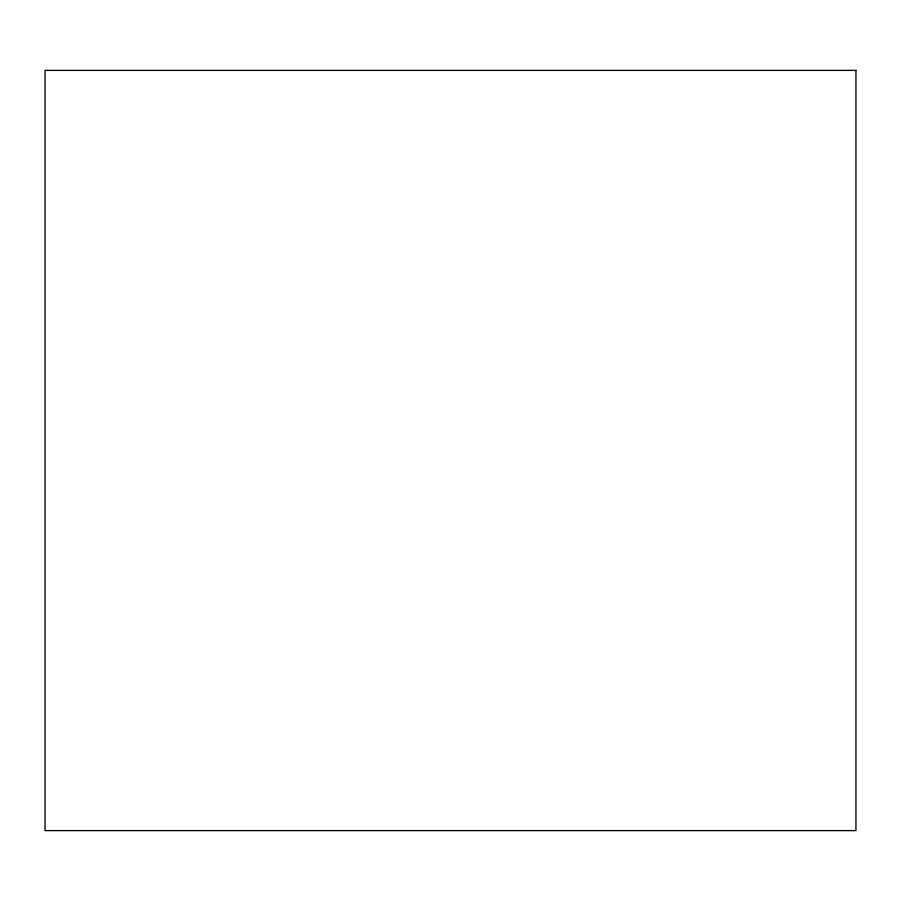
<?xml version="1.0" encoding="UTF-8"?>
<svg xmlns="http://www.w3.org/2000/svg" width="901" height="901" viewBox="0 0 901 901"><rect width="100%" height="100%" fill="white"/><g stroke="black" fill="none" stroke-linecap="round" stroke-linejoin="round"><path stroke-width="1.35" d="M855.95 70.391L45.05 70.391L45.05 830.609L855.95 830.609L855.95 70.391"/></g></svg>
